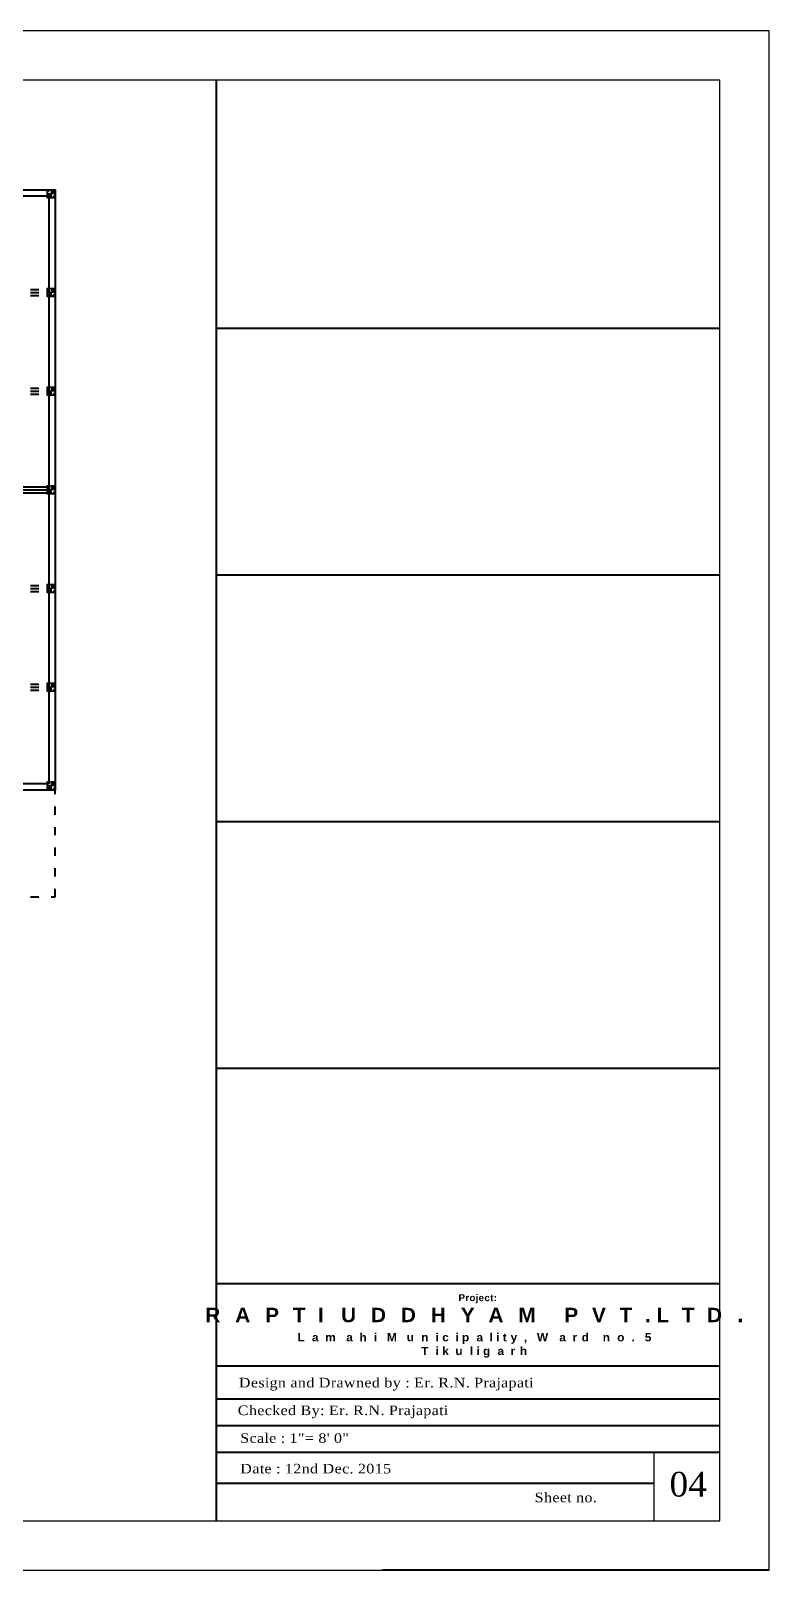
# Model space of a CAD drawing. Extents: x -2338379 to 930990, y -818978 to 106940.
# Drawn here: x 375112 to 376189, y -199437 to -197191 of the extents above; entities that cross this region are included whole.
import ezdxf

# ---------------------------------------------------------------- set-up
doc = ezdxf.new("R2010")
doc.units = 0
doc.header["$MEASUREMENT"] = 0
doc.linetypes.add('ACAD_ISO03W100', pattern=[30, 12, -18])
doc.layers.get('0').update_dxf_attribs({"linetype": 'CONTINUOUS', "lineweight": 30})
for name, color, linetype, lineweight in [('DIM', 6, 'CONTINUOUS', 20), ('WALL', 1, 'CONTINUOUS', 40), ('way', 252, 'CONTINUOUS', 120)]:
    doc.layers.add(name, color=color, linetype=linetype, lineweight=lineweight)
doc.layers.add('dotline', color=113, linetype='ACAD_ISO03W100')
doc.layers.add('pillar12', color=7, linetype='CONTINUOUS')
doc.styles.get("Standard").update_dxf_attribs({"font": 'times.ttf', "height": 6})

# ---------------------------------------------------------------- blocks, each defined once
blk = doc.blocks.new('pill12')
h = blk.add_hatch(color=5)
h.paths.add_polyline_path([(-6, -6), (6, -6), (6, 6), (-6, 6)], flags=17)
edge = h.paths.add_edge_path(flags=17)
edge.add_line((6, 0), (-6, 0))
edge.add_line((0, 6), (0, -6))
for p, q in [((6, 0), (-6, 0)), ((0, 6), (0, -6))]:
    blk.add_line(p, q)
blk.add_lwpolyline([(-6, -6), (6, -6), (6, 6), (-6, 6)], close=True)

msp = doc.modelspace()

# ---------------------------------------------------------------- linework, layer by layer
at = {"lineweight": 40}
msp.add_line((375382.61, -197262.64), (375382.61, -199365.04), dxfattribs=at)
msp.add_line((376020.76, -199265.24), (376020.76, -199365.04))
at = {"color": 3}
for points in [[(376189.24, -199437.04), (376189.24, -197190.64), (373011.64, -197190.64), (373011.64, -199437.04)], [(376117.24, -199365.04), (376117.24, -197262.64), (373083.64, -197262.64), (373083.64, -199365.04)]]:
    msp.add_lwpolyline(points, close=True, dxfattribs=at)
at = {"lineweight": 40}
msp.add_lwpolyline([(373839.65, -197422.54), (375147.65, -197422.54), (375147.65, -198298.54), (373839.65, -198298.54)], close=True, dxfattribs=at)
for points in [[(376117.24, -197625.04), (375382.61, -197625.04)], [(376117.24, -197985.04), (375382.61, -197985.04)], [(376117.24, -198345.04), (375382.61, -198345.04)], [(376117.24, -198705.04), (375382.61, -198705.04)], [(376117.24, -199018.98), (375382.61, -199018.98)], [(376117.24, -199139.5), (375382.61, -199139.5)], [(376117.24, -199187.23), (375382.61, -199187.23)], [(376117.24, -199226.54), (375382.61, -199226.54)], [(376117.24, -199265.24), (375382.61, -199265.24)], [(376020.76, -199310.63), (375382.61, -199310.63)], [(376189.24, -199437.04), (375625.19, -199437.04)]]:
    msp.add_lwpolyline(points, dxfattribs=at)
at = {"layer": 'dotline', "lineweight": 40}
for p, q in [((373851.65, -197568.04), (375135.65, -197568.04)), ((373851.65, -197568.04), (375135.65, -197568.04)), ((373851.65, -197572.54), (375135.65, -197572.54)), ((373851.65, -197572.54), (375135.65, -197572.54)), ((373851.65, -197577.04), (375135.65, -197577.04)), ((373851.65, -197577.04), (375135.65, -197577.04)), ((373851.65, -197712.04), (375135.65, -197712.04)), ((373851.65, -197716.54), (375135.65, -197716.54)), ((373851.65, -197721.04), (375135.65, -197721.04)), ((373851.65, -198000.04), (375135.65, -198000.04)), ((373851.65, -198004.54), (375135.65, -198004.54)), ((373851.65, -198009.04), (375135.65, -198009.04)), ((373851.65, -198144.04), (375135.65, -198144.04)), ((373851.65, -198148.54), (375135.65, -198148.54)), ((373851.65, -198153.04), (375135.65, -198153.04)), ((375147.65, -198454.54), (375147.65, -198298.54)), ((374451.65, -198454.54), (375147.65, -198454.54))]:
    msp.add_line(p, q, dxfattribs=at)
at = {"layer": 'WALL', "lineweight": 40}
for p, q in [((374417.15, -197856.04), (375135.65, -197856.04)), ((374417.15, -197860.54), (375135.65, -197860.54)), ((374417.15, -197865.04), (375135.65, -197865.04))]:
    msp.add_line(p, q, dxfattribs=at)
at = {"layer": 'way', "lineweight": 40}
msp.add_lwpolyline([(373848.65, -197431.54), (375138.65, -197431.54), (375138.65, -198289.54), (373848.65, -198289.54)], close=True, dxfattribs=at)

# ---------------------------------------------------------------- block references
at = {"layer": 'pillar12'}
for p in [(375141.65, -197428.54), (375141.65, -197572.54), (375141.65, -197716.54), (375141.65, -197860.54), (375141.65, -198004.54), (375141.65, -198148.54), (375141.65, -198292.54)]:
    msp.add_blockref('pill12', p, dxfattribs=at)

# ---------------------------------------------------------------- texts
for s, insert, char_height, width, attachment_point in [('\\pi-24,l24,t24;{\\fArial Black|b1|i0|c0|p34;\\W0.9;\\T1.05;Project:\\P\\H2.1x;\\T2;RAPTI UDDHYAM PVT.LTD\\H1.143x;.\\H0.5208x;\\O\\P\\H0.9599x;\\oLamahi Municipality, Ward no. 5\\PTikuligarh}', (375764.09, -199034.43), 10, 762.9723, 2), ('\\pi-42,l42,t42;{\\W1.1;\\T1.05;Design and Drawned by : Er. R.N. Prajapati}', (375415.65, -199156.3), 14, 478.4843, 1), ('\\pi-42,l42,t42;{\\W1.1;\\T1.05;Checked By: Er. R.N. Prajapati}', (375414.09, -199196.75), 14, 478.4843, 1), ('\\pi-42,l42,t42;{\\W1.1;\\T1.05;Scale : 1"= 8\' 0"}', (375417.71, -199237.22), 14, 478.4843, 1), ('\\pi-42,l42,t42;{\\W1.1;\\T1.05;Date : 12nd Dec. 2015}', (375417.71, -199281.81), 14, 478.4843, 1), ('\\pi-42,l42,t42;{\\W1.1;\\T1.05;Sheet no.}', (375847.21, -199323.84), 14, 478.4843, 1)]:
    msp.add_mtext(s, dxfattribs=dict(insert=insert, char_height=char_height, width=width, attachment_point=attachment_point))
at = {"layer": 'DIM', "color": 0, "lineweight": 80, "insert": (376043.87, -199293.56), "char_height": 36, "width": 54.6723, "attachment_point": 1}
msp.add_mtext('04', dxfattribs=at)

doc.saveas('drawing.dxf')
